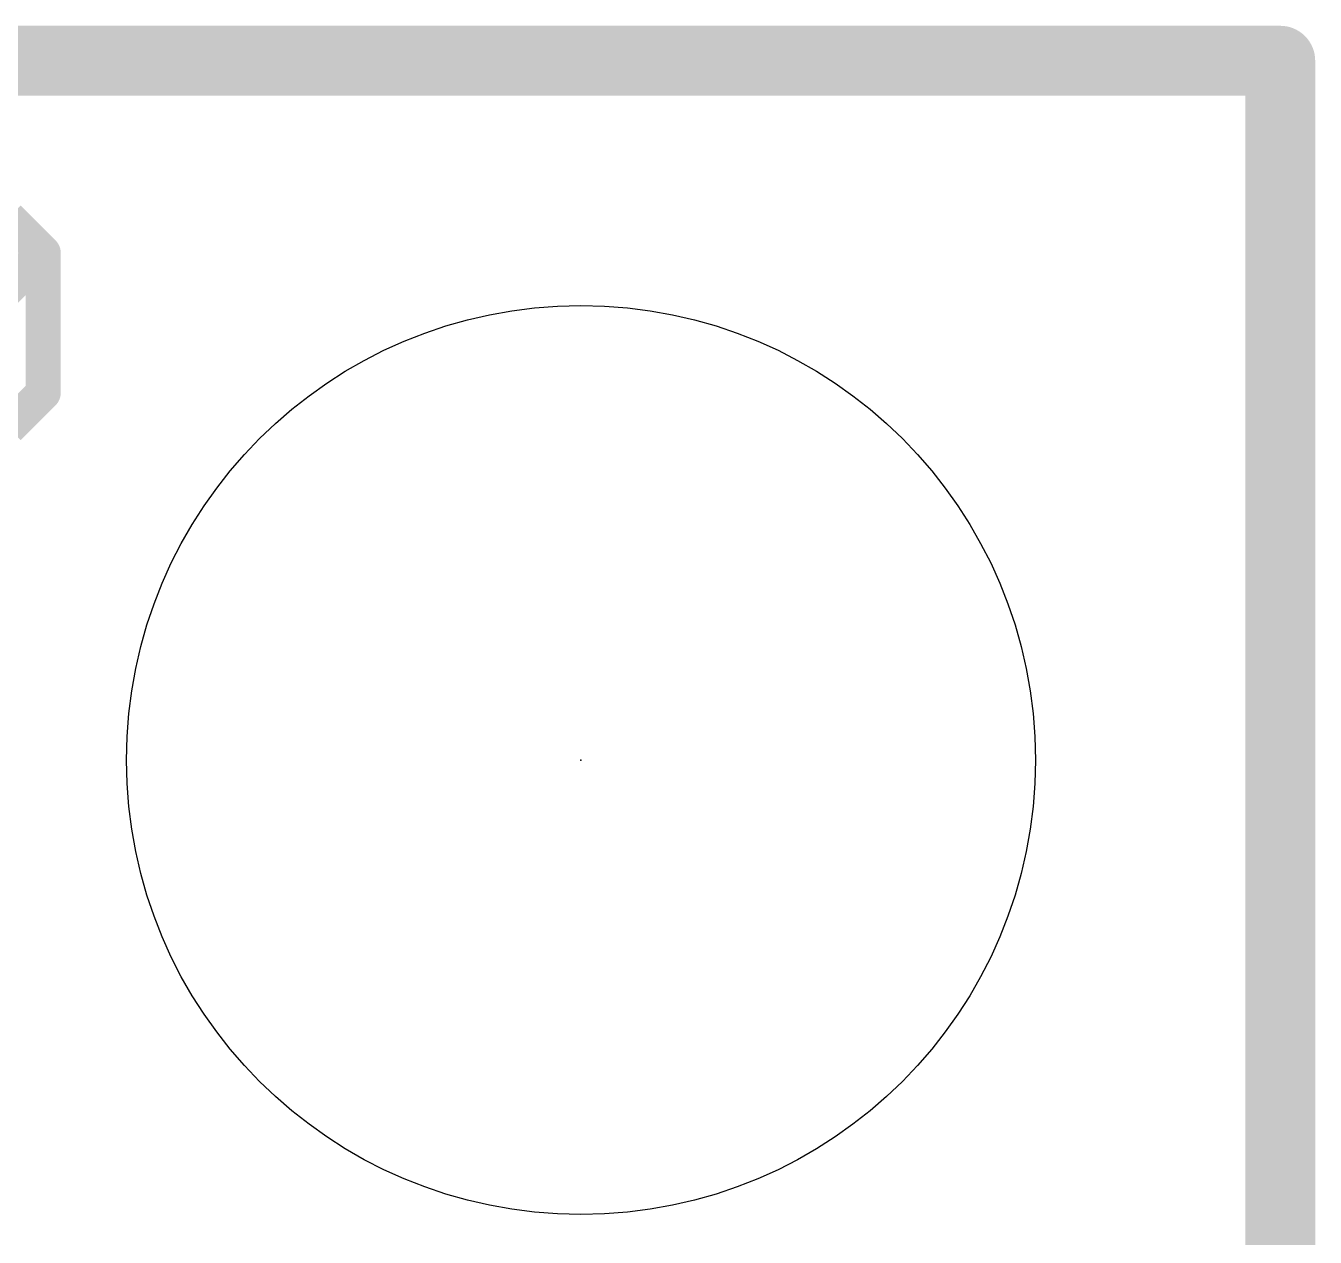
# Model space of a CAD drawing. Extents: x -8.9 to 15.4, y -3.8 to 15.4.
# Drawn here: x 10.683 to 15.367, y 10.967 to 15.367 of the extents above; entities that cross this region are included whole.
import ezdxf

# ---------------------------------------------------------------- set-up
doc = ezdxf.new("R2010")
doc.units = 0
for name, color, linetype in [('1', 12, 'CONTINUOUS'), ('16', 132, 'CONTINUOUS'), ('20', 53, 'CONTINUOUS'), ('21', 41, 'CONTINUOUS'), ('23', 53, 'CONTINUOUS')]:
    doc.layers.add(name, color=color, linetype=linetype)

msp = doc.modelspace()

# ---------------------------------------------------------------- linework, layer by layer
at = {"layer": '1', "const_width": 0.254}
for points in [[(0, 15.24), (15.24, 15.24)], [(15.24, 15.24), (15.24, 0)]]:
    msp.add_lwpolyline(points, dxfattribs=at)
at = {"layer": '1', "const_width": 0.127}
for points in [[(15.3035, 15.24, 1), (15.1765, 15.24)], [(15.24, 15.1765, 1), (15.24, 15.3035)]]:
    msp.add_lwpolyline(points, format="xyb", dxfattribs=at)
at = {"layer": '16', "const_width": 0.254}
for points in [[(0, 15.24), (15.24, 15.24)], [(15.24, 15.24), (15.24, 0)]]:
    msp.add_lwpolyline(points, dxfattribs=at)
at = {"layer": '16', "const_width": 0.127}
for points in [[(15.3035, 15.24, 1), (15.1765, 15.24)], [(15.24, 15.1765, 1), (15.24, 15.3035)]]:
    msp.add_lwpolyline(points, format="xyb", dxfattribs=at)
at = {"layer": '20', "const_width": 0.2032}
for points in [[(0, 15.24), (15.24, 15.24)], [(15.24, 15.24), (15.24, 0)]]:
    msp.add_lwpolyline(points, dxfattribs=at)
at = {"layer": '20', "const_width": 0.1016}
for points in [[(15.2908, 15.24, 1), (15.1892, 15.24)], [(15.24, 15.1892, 1), (15.24, 15.2908)]]:
    msp.add_lwpolyline(points, format="xyb", dxfattribs=at)
at = {"layer": '20'}
msp.add_circle((12.7, 12.7), 1.651, dxfattribs=at)
at = {"layer": '21', "const_width": 0.127}
for points in [[(10.6199, 14.6692), (10.747, 14.542)], [(10.2385, 14.0336), (10.747, 14.542)], [(10.747, 14.542), (10.747, 14.0336)], [(10.747, 14.0336), (10.6199, 13.9065)]]:
    msp.add_lwpolyline(points, dxfattribs=at)
at = {"layer": '21', "const_width": 0.0635}
for points in [[(10.7787, 14.542, 1), (10.7152, 14.542)], [(10.7694, 14.5196, 1), (10.7245, 14.5645)], [(10.7245, 14.5196, 1), (10.7694, 14.5645)], [(10.7152, 14.0336, 1), (10.7787, 14.0336)], [(10.7694, 14.0112, 1), (10.7245, 14.0561)]]:
    msp.add_lwpolyline(points, format="xyb", dxfattribs=at)
at = {"layer": '23'}
msp.add_point((12.7, 12.7), dxfattribs=at)

doc.saveas('drawing.dxf')
